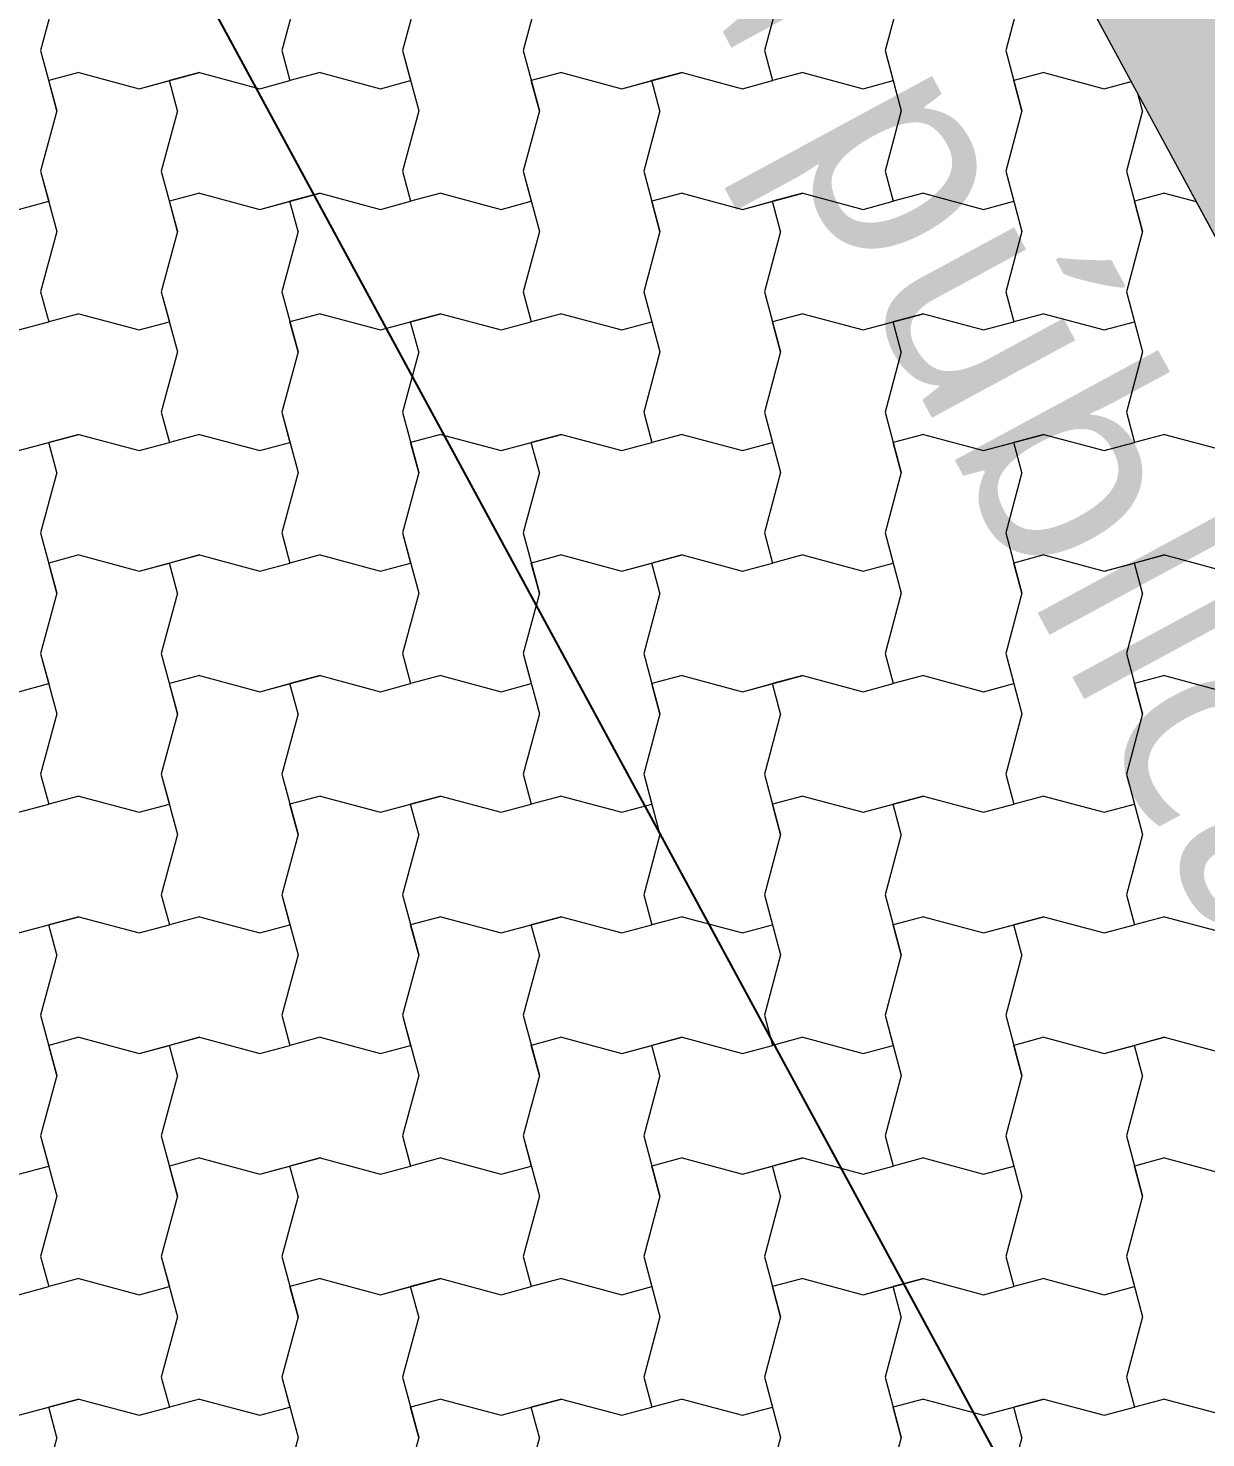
# Model space of a CAD drawing. Header units: metres. Extents: x -111189 to -108577, y -72951 to -72647.
# Drawn here: x -109757.867 to -109756.89, y -72927.772 to -72926.603 of the extents above; entities that cross this region are included whole.
import ezdxf

# ---------------------------------------------------------------- set-up
doc = ezdxf.new("R2010")
doc.units = ezdxf.units.M
doc.header["$MEASUREMENT"] = 0
doc.set_wipeout_variables(frame=1)
doc.linetypes.add('Wipeout_Contour', pattern=[1, 0, -1])
for name, color, linetype in [('00 - Muros - Pormenores', 7, 'Continuous'), ('02 - PASSEIOS', 7, 'Continuous'), ('07 - MUROS', 7, 'Continuous')]:
    doc.layers.add(name, color=color, linetype=linetype)
doc.styles.add('ESTILO_GERADO_2', font='malgunsl.ttf')
doc.styles.add('ESTILO_GERADO_3', font='AGENCYR.TTF')
doc.dimstyles.new('ESTILO_GERADO__2', dxfattribs={"dimtxt": 0.15, "dimasz": 0.057, "dimexe": 0.18, "dimexo": 0.05, "dimgap": 0, "dimtad": 1, "dimzin": 0, "dimdsep": 46, "dimtxsty": 'ESTILO_GERADO_3', "dimblk": 'ARROWHEAD_2', "dimblk1": 'ARROWHEAD_2', "dimblk2": 'ARROWHEAD_2', "dimcen": 0.09, "dimclrd": 7, "dimclre": 7, "dimclrt": 7, "dimadec": 0, "dimazin": 0, "dimtfac": 1, "dimtdec": 4, "dimtmove": 0, "dimatfit": 3, "dimfxl": 1, "dimtolj": 1, "dimtzin": 0, "dimarcsym": 0})

# ---------------------------------------------------------------- blocks, each defined once
blk = doc.blocks.new('*X25', base_point=(-110957.0649, -73026.2797))
at = {"layer": '02 - PASSEIOS', "color": 253, "linetype": 'Continuous', "lineweight": 9}
for p, q in [((-111175.4515, -72925.998), (-111175.4649, -72926.048)), ((-111175.2515, -72925.998), (-111175.2649, -72926.048)), ((-111175.1515, -72925.998), (-111175.1649, -72926.048)), ((-111175.1515, -72925.998), (-111175.1649, -72926.048)), ((-111175.0515, -72925.998), (-111175.0649, -72926.048)), ((-111174.8515, -72925.998), (-111174.8649, -72926.048)), ((-111174.7515, -72925.998), (-111174.7649, -72926.048)), ((-111174.7515, -72925.998), (-111174.7649, -72926.048)), ((-111174.6515, -72925.998), (-111174.6649, -72926.048)), ((-111175.4649, -72926.048), (-111175.4515, -72926.098)), ((-111175.2649, -72926.048), (-111175.2582, -72926.073)), ((-111175.1649, -72926.048), (-111175.1582, -72926.073)), ((-111175.1649, -72926.048), (-111175.1515, -72926.098)), ((-111175.0649, -72926.048), (-111175.0515, -72926.098)), ((-111174.8649, -72926.048), (-111174.8582, -72926.073)), ((-111174.7649, -72926.048), (-111174.7582, -72926.073)), ((-111174.7649, -72926.048), (-111174.7515, -72926.098)), ((-111174.6649, -72926.048), (-111174.6515, -72926.098)), ((-111175.4332, -72926.0663), (-111175.4582, -72926.073)), ((-111175.4332, -72926.0663), (-111175.4582, -72926.073)), ((-111175.4515, -72926.098), (-111175.4582, -72926.073)), ((-111175.4332, -72926.0663), (-111175.3832, -72926.0797)), ((-111175.4332, -72926.0663), (-111175.3832, -72926.0797)), ((-111175.3832, -72926.0797), (-111175.3332, -72926.0663)), ((-111175.3832, -72926.0797), (-111175.3582, -72926.073)), ((-111175.3332, -72926.0663), (-111175.3582, -72926.073)), ((-111175.3515, -72926.098), (-111175.3582, -72926.073)), ((-111175.3332, -72926.0663), (-111175.2832, -72926.0797)), ((-111175.3332, -72926.0663), (-111175.2832, -72926.0797)), ((-111175.2832, -72926.0797), (-111175.2582, -72926.073)), ((-111175.2832, -72926.0797), (-111175.2582, -72926.073)), ((-111175.2332, -72926.0663), (-111175.2582, -72926.073)), ((-111175.2332, -72926.0663), (-111175.1832, -72926.0797)), ((-111175.1832, -72926.0797), (-111175.1582, -72926.073)), ((-111175.0332, -72926.0663), (-111175.0582, -72926.073)), ((-111175.0332, -72926.0663), (-111175.0582, -72926.073)), ((-111175.0515, -72926.098), (-111175.0582, -72926.073)), ((-111175.0332, -72926.0663), (-111174.9832, -72926.0797)), ((-111175.0332, -72926.0663), (-111174.9832, -72926.0797)), ((-111174.9832, -72926.0797), (-111174.9332, -72926.0663)), ((-111174.9832, -72926.0797), (-111174.9582, -72926.073)), ((-111174.9332, -72926.0663), (-111174.9582, -72926.073)), ((-111174.9515, -72926.098), (-111174.9582, -72926.073)), ((-111174.9332, -72926.0663), (-111174.8832, -72926.0797)), ((-111174.9332, -72926.0663), (-111174.8832, -72926.0797)), ((-111174.8832, -72926.0797), (-111174.8582, -72926.073)), ((-111174.8832, -72926.0797), (-111174.8582, -72926.073)), ((-111174.8332, -72926.0663), (-111174.8582, -72926.073)), ((-111174.8332, -72926.0663), (-111174.7832, -72926.0797)), ((-111174.7832, -72926.0797), (-111174.7582, -72926.073)), ((-111174.6332, -72926.0663), (-111174.6582, -72926.073)), ((-111174.6332, -72926.0663), (-111174.6582, -72926.073)), ((-111174.6515, -72926.098), (-111174.6582, -72926.073)), ((-111174.6332, -72926.0663), (-111174.5832, -72926.0797)), ((-111174.6332, -72926.0663), (-111174.5832, -72926.0797)), ((-111174.5832, -72926.0797), (-111174.561, -72926.0738)), ((-111174.5832, -72926.0797), (-111174.561, -72926.0738)), ((-111174.5515, -72926.098), (-111174.5551, -72926.0847)), ((-111175.4515, -72926.098), (-111175.4649, -72926.148)), ((-111175.4515, -72926.098), (-111175.4649, -72926.148)), ((-111175.3515, -72926.098), (-111175.3649, -72926.148)), ((-111175.1515, -72926.098), (-111175.1649, -72926.148)), ((-111175.0515, -72926.098), (-111175.0649, -72926.148)), ((-111175.0515, -72926.098), (-111175.0649, -72926.148)), ((-111174.9515, -72926.098), (-111174.9649, -72926.148)), ((-111174.7515, -72926.098), (-111174.7649, -72926.148)), ((-111174.6515, -72926.098), (-111174.6649, -72926.148)), ((-111174.6515, -72926.098), (-111174.6649, -72926.148)), ((-111174.5515, -72926.098), (-111174.5649, -72926.148)), ((-111175.4649, -72926.148), (-111175.4582, -72926.173)), ((-111175.4649, -72926.148), (-111175.4515, -72926.198)), ((-111175.3649, -72926.148), (-111175.3515, -72926.198)), ((-111175.1649, -72926.148), (-111175.1582, -72926.173)), ((-111175.0649, -72926.148), (-111175.0582, -72926.173)), ((-111175.0649, -72926.148), (-111175.0515, -72926.198)), ((-111174.9649, -72926.148), (-111174.9515, -72926.198)), ((-111174.7649, -72926.148), (-111174.7582, -72926.173)), ((-111174.6649, -72926.148), (-111174.6582, -72926.173)), ((-111174.6649, -72926.148), (-111174.6515, -72926.198)), ((-111174.5649, -72926.148), (-111174.5515, -72926.198)), ((-111175.3332, -72926.1663), (-111175.3582, -72926.173)), ((-111175.3332, -72926.1663), (-111175.3582, -72926.173)), ((-111175.3332, -72926.1663), (-111175.2832, -72926.1797)), ((-111175.3332, -72926.1663), (-111175.2832, -72926.1797)), ((-111175.2832, -72926.1797), (-111175.2332, -72926.1663)), ((-111175.2332, -72926.1663), (-111175.2582, -72926.173)), ((-111175.2332, -72926.1663), (-111175.1832, -72926.1797)), ((-111175.2332, -72926.1663), (-111175.1832, -72926.1797)), ((-111175.1332, -72926.1663), (-111175.1582, -72926.173)), ((-111175.1332, -72926.1663), (-111175.0832, -72926.1797)), ((-111174.9332, -72926.1663), (-111174.9582, -72926.173)), ((-111174.9332, -72926.1663), (-111174.9582, -72926.173)), ((-111174.9332, -72926.1663), (-111174.8832, -72926.1797)), ((-111174.9332, -72926.1663), (-111174.8832, -72926.1797)), ((-111174.8832, -72926.1797), (-111174.8332, -72926.1663)), ((-111174.8332, -72926.1663), (-111174.8582, -72926.173)), ((-111174.8332, -72926.1663), (-111174.7832, -72926.1797)), ((-111174.8332, -72926.1663), (-111174.7832, -72926.1797)), ((-111174.7332, -72926.1663), (-111174.7582, -72926.173)), ((-111174.7332, -72926.1663), (-111174.6832, -72926.1797)), ((-111174.5332, -72926.1663), (-111174.5582, -72926.173)), ((-111174.5332, -72926.1663), (-111174.5582, -72926.173)), ((-111174.5332, -72926.1663), (-111174.507, -72926.1733)), ((-111174.5332, -72926.1663), (-111174.507, -72926.1733)), ((-111175.4832, -72926.1797), (-111175.4582, -72926.173)), ((-111175.3515, -72926.198), (-111175.3582, -72926.173)), ((-111175.2832, -72926.1797), (-111175.2582, -72926.173)), ((-111175.2515, -72926.198), (-111175.2582, -72926.173)), ((-111175.1832, -72926.1797), (-111175.1582, -72926.173)), ((-111175.1832, -72926.1797), (-111175.1582, -72926.173)), ((-111175.0832, -72926.1797), (-111175.0582, -72926.173)), ((-111174.9515, -72926.198), (-111174.9582, -72926.173)), ((-111174.8832, -72926.1797), (-111174.8582, -72926.173)), ((-111174.8515, -72926.198), (-111174.8582, -72926.173)), ((-111174.7832, -72926.1797), (-111174.7582, -72926.173)), ((-111174.7832, -72926.1797), (-111174.7582, -72926.173)), ((-111174.6832, -72926.1797), (-111174.6582, -72926.173)), ((-111174.5515, -72926.198), (-111174.5582, -72926.173)), ((-111175.4515, -72926.198), (-111175.4649, -72926.248)), ((-111175.3515, -72926.198), (-111175.3649, -72926.248)), ((-111175.3515, -72926.198), (-111175.3649, -72926.248)), ((-111175.2515, -72926.198), (-111175.2649, -72926.248)), ((-111175.0515, -72926.198), (-111175.0649, -72926.248)), ((-111174.9515, -72926.198), (-111174.9649, -72926.248)), ((-111174.9515, -72926.198), (-111174.9649, -72926.248)), ((-111174.8515, -72926.198), (-111174.8649, -72926.248)), ((-111174.6515, -72926.198), (-111174.6649, -72926.248)), ((-111174.5515, -72926.198), (-111174.5649, -72926.248)), ((-111174.5515, -72926.198), (-111174.5649, -72926.248)), ((-111175.4649, -72926.248), (-111175.4582, -72926.273)), ((-111175.3649, -72926.248), (-111175.3582, -72926.273)), ((-111175.3649, -72926.248), (-111175.3515, -72926.298)), ((-111175.2649, -72926.248), (-111175.2515, -72926.298)), ((-111175.0649, -72926.248), (-111175.0582, -72926.273)), ((-111174.9649, -72926.248), (-111174.9582, -72926.273)), ((-111174.9649, -72926.248), (-111174.9515, -72926.298)), ((-111174.8649, -72926.248), (-111174.8515, -72926.298)), ((-111174.6649, -72926.248), (-111174.6582, -72926.273)), ((-111174.5649, -72926.248), (-111174.5582, -72926.273)), ((-111174.5649, -72926.248), (-111174.5515, -72926.298)), ((-111175.4832, -72926.2797), (-111175.4582, -72926.273)), ((-111175.4832, -72926.2797), (-111175.4582, -72926.273)), ((-111175.4332, -72926.2663), (-111175.4582, -72926.273)), ((-111175.4332, -72926.2663), (-111175.3832, -72926.2797)), ((-111175.3832, -72926.2797), (-111175.3582, -72926.273)), ((-111175.2332, -72926.2663), (-111175.2582, -72926.273)), ((-111175.2332, -72926.2663), (-111175.2582, -72926.273)), ((-111175.2515, -72926.298), (-111175.2582, -72926.273)), ((-111175.2332, -72926.2663), (-111175.1832, -72926.2797)), ((-111175.2332, -72926.2663), (-111175.1832, -72926.2797)), ((-111175.1832, -72926.2797), (-111175.1332, -72926.2663)), ((-111175.1832, -72926.2797), (-111175.1582, -72926.273)), ((-111175.1332, -72926.2663), (-111175.1582, -72926.273)), ((-111175.1515, -72926.298), (-111175.1582, -72926.273)), ((-111175.1332, -72926.2663), (-111175.0832, -72926.2797)), ((-111175.1332, -72926.2663), (-111175.0832, -72926.2797)), ((-111175.0832, -72926.2797), (-111175.0582, -72926.273)), ((-111175.0832, -72926.2797), (-111175.0582, -72926.273)), ((-111175.0332, -72926.2663), (-111175.0582, -72926.273)), ((-111175.0332, -72926.2663), (-111174.9832, -72926.2797)), ((-111174.9832, -72926.2797), (-111174.9582, -72926.273)), ((-111174.8332, -72926.2663), (-111174.8582, -72926.273)), ((-111174.8332, -72926.2663), (-111174.8582, -72926.273)), ((-111174.8515, -72926.298), (-111174.8582, -72926.273)), ((-111174.8332, -72926.2663), (-111174.7832, -72926.2797)), ((-111174.8332, -72926.2663), (-111174.7832, -72926.2797)), ((-111174.7832, -72926.2797), (-111174.7332, -72926.2663)), ((-111174.7832, -72926.2797), (-111174.7582, -72926.273)), ((-111174.7332, -72926.2663), (-111174.7582, -72926.273)), ((-111174.7515, -72926.298), (-111174.7582, -72926.273)), ((-111174.7332, -72926.2663), (-111174.6832, -72926.2797)), ((-111174.7332, -72926.2663), (-111174.6832, -72926.2797)), ((-111174.6832, -72926.2797), (-111174.6582, -72926.273)), ((-111174.6832, -72926.2797), (-111174.6582, -72926.273)), ((-111174.6332, -72926.2663), (-111174.6582, -72926.273)), ((-111174.6332, -72926.2663), (-111174.5832, -72926.2797)), ((-111174.5832, -72926.2797), (-111174.5582, -72926.273)), ((-111175.3515, -72926.298), (-111175.3649, -72926.348)), ((-111175.2515, -72926.298), (-111175.2649, -72926.348)), ((-111175.2515, -72926.298), (-111175.2649, -72926.348)), ((-111175.1515, -72926.298), (-111175.1649, -72926.348)), ((-111174.9515, -72926.298), (-111174.9649, -72926.348)), ((-111174.8515, -72926.298), (-111174.8649, -72926.348)), ((-111174.8515, -72926.298), (-111174.8649, -72926.348)), ((-111174.7515, -72926.298), (-111174.7649, -72926.348)), ((-111174.5515, -72926.298), (-111174.5649, -72926.348)), ((-111175.3649, -72926.348), (-111175.3582, -72926.373)), ((-111175.2649, -72926.348), (-111175.2582, -72926.373)), ((-111175.2649, -72926.348), (-111175.2515, -72926.398)), ((-111175.1649, -72926.348), (-111175.1515, -72926.398)), ((-111174.9649, -72926.348), (-111174.9582, -72926.373)), ((-111174.8649, -72926.348), (-111174.8582, -72926.373)), ((-111174.8649, -72926.348), (-111174.8515, -72926.398)), ((-111174.7649, -72926.348), (-111174.7515, -72926.398)), ((-111174.5649, -72926.348), (-111174.5582, -72926.373)), ((-111175.4832, -72926.3797), (-111175.4332, -72926.3663)), ((-111175.4332, -72926.3663), (-111175.4582, -72926.373)), ((-111175.4332, -72926.3663), (-111175.3832, -72926.3797)), ((-111175.4332, -72926.3663), (-111175.3832, -72926.3797)), ((-111175.3332, -72926.3663), (-111175.3582, -72926.373)), ((-111175.3332, -72926.3663), (-111175.2832, -72926.3797)), ((-111175.1332, -72926.3663), (-111175.1582, -72926.373)), ((-111175.1332, -72926.3663), (-111175.1582, -72926.373)), ((-111175.1332, -72926.3663), (-111175.0832, -72926.3797)), ((-111175.1332, -72926.3663), (-111175.0832, -72926.3797)), ((-111175.0832, -72926.3797), (-111175.0332, -72926.3663)), ((-111175.0332, -72926.3663), (-111175.0582, -72926.373)), ((-111175.0332, -72926.3663), (-111174.9832, -72926.3797)), ((-111175.0332, -72926.3663), (-111174.9832, -72926.3797)), ((-111174.9332, -72926.3663), (-111174.9582, -72926.373)), ((-111174.9332, -72926.3663), (-111174.8832, -72926.3797)), ((-111174.7332, -72926.3663), (-111174.7582, -72926.373)), ((-111174.7332, -72926.3663), (-111174.7582, -72926.373)), ((-111174.7332, -72926.3663), (-111174.6832, -72926.3797)), ((-111174.7332, -72926.3663), (-111174.6832, -72926.3797)), ((-111174.6832, -72926.3797), (-111174.6332, -72926.3663)), ((-111174.6332, -72926.3663), (-111174.6582, -72926.373)), ((-111174.6332, -72926.3663), (-111174.5832, -72926.3797)), ((-111174.6332, -72926.3663), (-111174.5832, -72926.3797)), ((-111174.5332, -72926.3663), (-111174.5582, -72926.373)), ((-111174.5332, -72926.3663), (-111174.4832, -72926.3797)), ((-111175.4832, -72926.3797), (-111175.4582, -72926.373)), ((-111175.4515, -72926.398), (-111175.4582, -72926.373)), ((-111175.3832, -72926.3797), (-111175.3582, -72926.373)), ((-111175.3832, -72926.3797), (-111175.3582, -72926.373)), ((-111175.2832, -72926.3797), (-111175.2582, -72926.373)), ((-111175.1515, -72926.398), (-111175.1582, -72926.373)), ((-111175.0832, -72926.3797), (-111175.0582, -72926.373)), ((-111175.0515, -72926.398), (-111175.0582, -72926.373)), ((-111174.9832, -72926.3797), (-111174.9582, -72926.373)), ((-111174.9832, -72926.3797), (-111174.9582, -72926.373)), ((-111174.8832, -72926.3797), (-111174.8582, -72926.373)), ((-111174.7515, -72926.398), (-111174.7582, -72926.373)), ((-111174.6832, -72926.3797), (-111174.6582, -72926.373)), ((-111174.6515, -72926.398), (-111174.6582, -72926.373)), ((-111174.5832, -72926.3797), (-111174.5582, -72926.373)), ((-111174.5832, -72926.3797), (-111174.5582, -72926.373)), ((-111175.4515, -72926.398), (-111175.4649, -72926.448)), ((-111175.2515, -72926.398), (-111175.2649, -72926.448)), ((-111175.1515, -72926.398), (-111175.1649, -72926.448)), ((-111175.1515, -72926.398), (-111175.1649, -72926.448)), ((-111175.0515, -72926.398), (-111175.0649, -72926.448)), ((-111174.8515, -72926.398), (-111174.8649, -72926.448)), ((-111174.7515, -72926.398), (-111174.7649, -72926.448)), ((-111174.7515, -72926.398), (-111174.7649, -72926.448)), ((-111174.6515, -72926.398), (-111174.6649, -72926.448)), ((-111175.4649, -72926.448), (-111175.4515, -72926.498)), ((-111175.2649, -72926.448), (-111175.2582, -72926.473)), ((-111175.1649, -72926.448), (-111175.1582, -72926.473)), ((-111175.1649, -72926.448), (-111175.1515, -72926.498)), ((-111175.0649, -72926.448), (-111175.0515, -72926.498)), ((-111174.8649, -72926.448), (-111174.8582, -72926.473)), ((-111174.7649, -72926.448), (-111174.7582, -72926.473)), ((-111174.7649, -72926.448), (-111174.7515, -72926.498)), ((-111174.6649, -72926.448), (-111174.6515, -72926.498)), ((-111175.4332, -72926.4663), (-111175.4582, -72926.473)), ((-111175.4332, -72926.4663), (-111175.4582, -72926.473)), ((-111175.4515, -72926.498), (-111175.4582, -72926.473)), ((-111175.4332, -72926.4663), (-111175.3832, -72926.4797)), ((-111175.4332, -72926.4663), (-111175.3832, -72926.4797)), ((-111175.3832, -72926.4797), (-111175.3332, -72926.4663)), ((-111175.3832, -72926.4797), (-111175.3582, -72926.473)), ((-111175.3332, -72926.4663), (-111175.3582, -72926.473)), ((-111175.3515, -72926.498), (-111175.3582, -72926.473)), ((-111175.3332, -72926.4663), (-111175.2832, -72926.4797)), ((-111175.3332, -72926.4663), (-111175.2832, -72926.4797)), ((-111175.2832, -72926.4797), (-111175.2582, -72926.473)), ((-111175.2832, -72926.4797), (-111175.2582, -72926.473)), ((-111175.2332, -72926.4663), (-111175.2582, -72926.473)), ((-111175.2332, -72926.4663), (-111175.1832, -72926.4797)), ((-111175.1832, -72926.4797), (-111175.1582, -72926.473)), ((-111175.0332, -72926.4663), (-111175.0582, -72926.473)), ((-111175.0332, -72926.4663), (-111175.0582, -72926.473)), ((-111175.0515, -72926.498), (-111175.0582, -72926.473)), ((-111175.0332, -72926.4663), (-111174.9832, -72926.4797)), ((-111175.0332, -72926.4663), (-111174.9832, -72926.4797)), ((-111174.9832, -72926.4797), (-111174.9332, -72926.4663)), ((-111174.9832, -72926.4797), (-111174.9582, -72926.473)), ((-111174.9332, -72926.4663), (-111174.9582, -72926.473)), ((-111174.9515, -72926.498), (-111174.9582, -72926.473)), ((-111174.9332, -72926.4663), (-111174.8832, -72926.4797)), ((-111174.9332, -72926.4663), (-111174.8832, -72926.4797)), ((-111174.8832, -72926.4797), (-111174.8582, -72926.473)), ((-111174.8832, -72926.4797), (-111174.8582, -72926.473)), ((-111174.8332, -72926.4663), (-111174.8582, -72926.473)), ((-111174.8332, -72926.4663), (-111174.7832, -72926.4797)), ((-111174.7832, -72926.4797), (-111174.7582, -72926.473)), ((-111174.6332, -72926.4663), (-111174.6582, -72926.473)), ((-111174.6332, -72926.4663), (-111174.6582, -72926.473)), ((-111174.6515, -72926.498), (-111174.6582, -72926.473)), ((-111174.6332, -72926.4663), (-111174.5832, -72926.4797)), ((-111174.6332, -72926.4663), (-111174.5832, -72926.4797)), ((-111174.5832, -72926.4797), (-111174.5332, -72926.4663)), ((-111174.5832, -72926.4797), (-111174.5582, -72926.473)), ((-111174.5332, -72926.4663), (-111174.5582, -72926.473)), ((-111174.5515, -72926.498), (-111174.5582, -72926.473)), ((-111174.5332, -72926.4663), (-111174.4832, -72926.4797)), ((-111174.5332, -72926.4663), (-111174.4832, -72926.4797)), ((-111175.4515, -72926.498), (-111175.4649, -72926.548)), ((-111175.4515, -72926.498), (-111175.4649, -72926.548)), ((-111175.3515, -72926.498), (-111175.3649, -72926.548)), ((-111175.1515, -72926.498), (-111175.1649, -72926.548)), ((-111175.0515, -72926.498), (-111175.0649, -72926.548)), ((-111175.0515, -72926.498), (-111175.0649, -72926.548)), ((-111174.9515, -72926.498), (-111174.9649, -72926.548)), ((-111174.7515, -72926.498), (-111174.7649, -72926.548)), ((-111174.6515, -72926.498), (-111174.6649, -72926.548)), ((-111174.6515, -72926.498), (-111174.6649, -72926.548)), ((-111174.5515, -72926.498), (-111174.5649, -72926.548)), ((-111175.4649, -72926.548), (-111175.4582, -72926.573)), ((-111175.4649, -72926.548), (-111175.4515, -72926.598)), ((-111175.3649, -72926.548), (-111175.3515, -72926.598)), ((-111175.1649, -72926.548), (-111175.1582, -72926.573)), ((-111175.0649, -72926.548), (-111175.0582, -72926.573)), ((-111175.0649, -72926.548), (-111175.0515, -72926.598)), ((-111174.9649, -72926.548), (-111174.9515, -72926.598)), ((-111174.7649, -72926.548), (-111174.7582, -72926.573)), ((-111174.6649, -72926.548), (-111174.6582, -72926.573)), ((-111174.6649, -72926.548), (-111174.6515, -72926.598)), ((-111174.5649, -72926.548), (-111174.5515, -72926.598)), ((-111175.3332, -72926.5663), (-111175.3582, -72926.573)), ((-111175.3332, -72926.5663), (-111175.3582, -72926.573)), ((-111175.3332, -72926.5663), (-111175.2832, -72926.5797)), ((-111175.3332, -72926.5663), (-111175.2832, -72926.5797)), ((-111175.2832, -72926.5797), (-111175.2332, -72926.5663)), ((-111175.2332, -72926.5663), (-111175.2582, -72926.573)), ((-111175.2332, -72926.5663), (-111175.1832, -72926.5797)), ((-111175.2332, -72926.5663), (-111175.1832, -72926.5797)), ((-111175.1332, -72926.5663), (-111175.1582, -72926.573)), ((-111175.1332, -72926.5663), (-111175.0832, -72926.5797)), ((-111174.9332, -72926.5663), (-111174.9582, -72926.573)), ((-111174.9332, -72926.5663), (-111174.9582, -72926.573)), ((-111174.9332, -72926.5663), (-111174.8832, -72926.5797)), ((-111174.9332, -72926.5663), (-111174.8832, -72926.5797)), ((-111174.8832, -72926.5797), (-111174.8332, -72926.5663)), ((-111174.8332, -72926.5663), (-111174.8582, -72926.573)), ((-111174.8332, -72926.5663), (-111174.7832, -72926.5797)), ((-111174.8332, -72926.5663), (-111174.7832, -72926.5797)), ((-111174.7332, -72926.5663), (-111174.7582, -72926.573)), ((-111174.7332, -72926.5663), (-111174.6832, -72926.5797)), ((-111174.5332, -72926.5663), (-111174.5582, -72926.573)), ((-111174.5332, -72926.5663), (-111174.5582, -72926.573)), ((-111174.5332, -72926.5663), (-111174.4832, -72926.5797)), ((-111174.5332, -72926.5663), (-111174.4832, -72926.5797)), ((-111175.4832, -72926.5797), (-111175.4582, -72926.573)), ((-111175.3515, -72926.598), (-111175.3582, -72926.573)), ((-111175.2832, -72926.5797), (-111175.2582, -72926.573)), ((-111175.2515, -72926.598), (-111175.2582, -72926.573)), ((-111175.1832, -72926.5797), (-111175.1582, -72926.573)), ((-111175.1832, -72926.5797), (-111175.1582, -72926.573)), ((-111175.0832, -72926.5797), (-111175.0582, -72926.573)), ((-111174.9515, -72926.598), (-111174.9582, -72926.573)), ((-111174.8832, -72926.5797), (-111174.8582, -72926.573)), ((-111174.8515, -72926.598), (-111174.8582, -72926.573)), ((-111174.7832, -72926.5797), (-111174.7582, -72926.573)), ((-111174.7832, -72926.5797), (-111174.7582, -72926.573)), ((-111174.6832, -72926.5797), (-111174.6582, -72926.573)), ((-111174.5515, -72926.598), (-111174.5582, -72926.573)), ((-111175.4515, -72926.598), (-111175.4649, -72926.648)), ((-111175.3515, -72926.598), (-111175.3649, -72926.648)), ((-111175.3515, -72926.598), (-111175.3649, -72926.648)), ((-111175.2515, -72926.598), (-111175.2649, -72926.648)), ((-111175.0515, -72926.598), (-111175.0649, -72926.648)), ((-111174.9515, -72926.598), (-111174.9649, -72926.648)), ((-111174.9515, -72926.598), (-111174.9649, -72926.648)), ((-111174.8515, -72926.598), (-111174.8649, -72926.648)), ((-111174.6515, -72926.598), (-111174.6649, -72926.648)), ((-111174.5515, -72926.598), (-111174.5649, -72926.648)), ((-111174.5515, -72926.598), (-111174.5649, -72926.648)), ((-111175.4649, -72926.648), (-111175.4582, -72926.673)), ((-111175.3649, -72926.648), (-111175.3582, -72926.673)), ((-111175.3649, -72926.648), (-111175.3515, -72926.698)), ((-111175.2649, -72926.648), (-111175.2515, -72926.698)), ((-111175.0649, -72926.648), (-111175.0582, -72926.673)), ((-111174.9649, -72926.648), (-111174.9582, -72926.673)), ((-111174.9649, -72926.648), (-111174.9515, -72926.698)), ((-111174.8649, -72926.648), (-111174.8515, -72926.698)), ((-111174.6649, -72926.648), (-111174.6582, -72926.673)), ((-111174.5649, -72926.648), (-111174.5582, -72926.673)), ((-111174.5649, -72926.648), (-111174.5515, -72926.698)), ((-111175.4832, -72926.6797), (-111175.4582, -72926.673)), ((-111175.4832, -72926.6797), (-111175.4582, -72926.673)), ((-111175.4332, -72926.6663), (-111175.4582, -72926.673)), ((-111175.4332, -72926.6663), (-111175.3832, -72926.6797)), ((-111175.3832, -72926.6797), (-111175.3582, -72926.673)), ((-111175.2332, -72926.6663), (-111175.2582, -72926.673)), ((-111175.2332, -72926.6663), (-111175.2582, -72926.673)), ((-111175.2515, -72926.698), (-111175.2582, -72926.673)), ((-111175.2332, -72926.6663), (-111175.1832, -72926.6797)), ((-111175.2332, -72926.6663), (-111175.1832, -72926.6797)), ((-111175.1832, -72926.6797), (-111175.1332, -72926.6663)), ((-111175.1832, -72926.6797), (-111175.1582, -72926.673)), ((-111175.1332, -72926.6663), (-111175.1582, -72926.673)), ((-111175.1515, -72926.698), (-111175.1582, -72926.673)), ((-111175.1332, -72926.6663), (-111175.0832, -72926.6797)), ((-111175.1332, -72926.6663), (-111175.0832, -72926.6797)), ((-111175.0832, -72926.6797), (-111175.0582, -72926.673)), ((-111175.0832, -72926.6797), (-111175.0582, -72926.673)), ((-111175.0332, -72926.6663), (-111175.0582, -72926.673)), ((-111175.0332, -72926.6663), (-111174.9832, -72926.6797)), ((-111174.9832, -72926.6797), (-111174.9582, -72926.673)), ((-111174.8332, -72926.6663), (-111174.8582, -72926.673)), ((-111174.8332, -72926.6663), (-111174.8582, -72926.673)), ((-111174.8515, -72926.698), (-111174.8582, -72926.673)), ((-111174.8332, -72926.6663), (-111174.7832, -72926.6797)), ((-111174.8332, -72926.6663), (-111174.7832, -72926.6797)), ((-111174.7832, -72926.6797), (-111174.7332, -72926.6663)), ((-111174.7832, -72926.6797), (-111174.7582, -72926.673)), ((-111174.7332, -72926.6663), (-111174.7582, -72926.673)), ((-111174.7515, -72926.698), (-111174.7582, -72926.673)), ((-111174.7332, -72926.6663), (-111174.6832, -72926.6797)), ((-111174.7332, -72926.6663), (-111174.6832, -72926.6797)), ((-111174.6832, -72926.6797), (-111174.6582, -72926.673)), ((-111174.6832, -72926.6797), (-111174.6582, -72926.673)), ((-111174.6332, -72926.6663), (-111174.6582, -72926.673)), ((-111174.6332, -72926.6663), (-111174.5832, -72926.6797)), ((-111174.5832, -72926.6797), (-111174.5582, -72926.673)), ((-111175.3515, -72926.698), (-111175.3649, -72926.748)), ((-111175.2515, -72926.698), (-111175.2649, -72926.748)), ((-111175.2515, -72926.698), (-111175.2649, -72926.748)), ((-111175.1515, -72926.698), (-111175.1649, -72926.748)), ((-111174.9515, -72926.698), (-111174.9649, -72926.748)), ((-111174.8515, -72926.698), (-111174.8649, -72926.748)), ((-111174.8515, -72926.698), (-111174.8649, -72926.748)), ((-111174.7515, -72926.698), (-111174.7649, -72926.748)), ((-111174.5515, -72926.698), (-111174.5649, -72926.748)), ((-111175.3649, -72926.748), (-111175.3582, -72926.773)), ((-111175.2649, -72926.748), (-111175.2582, -72926.773)), ((-111175.2649, -72926.748), (-111175.2515, -72926.798)), ((-111175.1649, -72926.748), (-111175.1515, -72926.798)), ((-111174.9649, -72926.748), (-111174.9582, -72926.773)), ((-111174.8649, -72926.748), (-111174.8582, -72926.773)), ((-111174.8649, -72926.748), (-111174.8515, -72926.798)), ((-111174.7649, -72926.748), (-111174.7515, -72926.798)), ((-111174.5649, -72926.748), (-111174.5582, -72926.773)), ((-111175.4832, -72926.7797), (-111175.4332, -72926.7663)), ((-111175.4332, -72926.7663), (-111175.4582, -72926.773)), ((-111175.4332, -72926.7663), (-111175.3832, -72926.7797)), ((-111175.4332, -72926.7663), (-111175.3832, -72926.7797)), ((-111175.3332, -72926.7663), (-111175.3582, -72926.773)), ((-111175.3332, -72926.7663), (-111175.2832, -72926.7797)), ((-111175.1332, -72926.7663), (-111175.1582, -72926.773)), ((-111175.1332, -72926.7663), (-111175.1582, -72926.773)), ((-111175.1332, -72926.7663), (-111175.0832, -72926.7797)), ((-111175.1332, -72926.7663), (-111175.0832, -72926.7797)), ((-111175.0832, -72926.7797), (-111175.0332, -72926.7663)), ((-111175.0332, -72926.7663), (-111175.0582, -72926.773)), ((-111175.0332, -72926.7663), (-111174.9832, -72926.7797)), ((-111175.0332, -72926.7663), (-111174.9832, -72926.7797)), ((-111174.9332, -72926.7663), (-111174.9582, -72926.773)), ((-111174.9332, -72926.7663), (-111174.8832, -72926.7797)), ((-111174.7332, -72926.7663), (-111174.7582, -72926.773)), ((-111174.7332, -72926.7663), (-111174.7582, -72926.773)), ((-111174.7332, -72926.7663), (-111174.6832, -72926.7797)), ((-111174.7332, -72926.7663), (-111174.6832, -72926.7797)), ((-111174.6832, -72926.7797), (-111174.6332, -72926.7663)), ((-111174.6332, -72926.7663), (-111174.6582, -72926.773)), ((-111174.6332, -72926.7663), (-111174.5832, -72926.7797)), ((-111174.6332, -72926.7663), (-111174.5832, -72926.7797)), ((-111174.5332, -72926.7663), (-111174.5582, -72926.773)), ((-111174.5332, -72926.7663), (-111174.4832, -72926.7797)), ((-111175.4832, -72926.7797), (-111175.4582, -72926.773)), ((-111175.4515, -72926.798), (-111175.4582, -72926.773)), ((-111175.3832, -72926.7797), (-111175.3582, -72926.773)), ((-111175.3832, -72926.7797), (-111175.3582, -72926.773)), ((-111175.2832, -72926.7797), (-111175.2582, -72926.773)), ((-111175.1515, -72926.798), (-111175.1582, -72926.773)), ((-111175.0832, -72926.7797), (-111175.0582, -72926.773)), ((-111175.0515, -72926.798), (-111175.0582, -72926.773)), ((-111174.9832, -72926.7797), (-111174.9582, -72926.773)), ((-111174.9832, -72926.7797), (-111174.9582, -72926.773)), ((-111174.8832, -72926.7797), (-111174.8582, -72926.773)), ((-111174.7515, -72926.798), (-111174.7582, -72926.773)), ((-111174.6832, -72926.7797), (-111174.6582, -72926.773)), ((-111174.6515, -72926.798), (-111174.6582, -72926.773)), ((-111174.5832, -72926.7797), (-111174.5582, -72926.773)), ((-111174.5832, -72926.7797), (-111174.5582, -72926.773)), ((-111175.4515, -72926.798), (-111175.4649, -72926.848)), ((-111175.2515, -72926.798), (-111175.2649, -72926.848)), ((-111175.1515, -72926.798), (-111175.1649, -72926.848)), ((-111175.1515, -72926.798), (-111175.1649, -72926.848)), ((-111175.0515, -72926.798), (-111175.0649, -72926.848)), ((-111174.8515, -72926.798), (-111174.8649, -72926.848)), ((-111174.7515, -72926.798), (-111174.7649, -72926.848)), ((-111174.7515, -72926.798), (-111174.7649, -72926.848)), ((-111174.6515, -72926.798), (-111174.6649, -72926.848)), ((-111175.4649, -72926.848), (-111175.4515, -72926.898)), ((-111175.2649, -72926.848), (-111175.2582, -72926.873)), ((-111175.1649, -72926.848), (-111175.1582, -72926.873)), ((-111175.1649, -72926.848), (-111175.1515, -72926.898)), ((-111175.0649, -72926.848), (-111175.0515, -72926.898)), ((-111174.8649, -72926.848), (-111174.8582, -72926.873)), ((-111174.7649, -72926.848), (-111174.7582, -72926.873)), ((-111174.7649, -72926.848), (-111174.7515, -72926.898)), ((-111174.6649, -72926.848), (-111174.6515, -72926.898)), ((-111175.4332, -72926.8663), (-111175.4582, -72926.873)), ((-111175.4332, -72926.8663), (-111175.4582, -72926.873)), ((-111175.4332, -72926.8663), (-111175.3832, -72926.8797)), ((-111175.4332, -72926.8663), (-111175.3832, -72926.8797)), ((-111175.3832, -72926.8797), (-111175.3332, -72926.8663)), ((-111175.3332, -72926.8663), (-111175.3582, -72926.873)), ((-111175.3332, -72926.8663), (-111175.2832, -72926.8797)), ((-111175.3332, -72926.8663), (-111175.2832, -72926.8797)), ((-111175.2332, -72926.8663), (-111175.2582, -72926.873)), ((-111175.2332, -72926.8663), (-111175.1832, -72926.8797)), ((-111175.0332, -72926.8663), (-111175.0582, -72926.873)), ((-111175.0332, -72926.8663), (-111175.0582, -72926.873)), ((-111175.0332, -72926.8663), (-111174.9832, -72926.8797)), ((-111175.0332, -72926.8663), (-111174.9832, -72926.8797)), ((-111174.9832, -72926.8797), (-111174.9332, -72926.8663)), ((-111174.9332, -72926.8663), (-111174.9582, -72926.873)), ((-111174.9332, -72926.8663), (-111174.8832, -72926.8797)), ((-111174.9332, -72926.8663), (-111174.8832, -72926.8797)), ((-111174.8332, -72926.8663), (-111174.8582, -72926.873)), ((-111174.8332, -72926.8663), (-111174.7832, -72926.8797)), ((-111174.6332, -72926.8663), (-111174.6582, -72926.873)), ((-111174.6332, -72926.8663), (-111174.6582, -72926.873)), ((-111174.6332, -72926.8663), (-111174.5832, -72926.8797)), ((-111174.6332, -72926.8663), (-111174.5832, -72926.8797)), ((-111174.5832, -72926.8797), (-111174.5332, -72926.8663)), ((-111174.5332, -72926.8663), (-111174.5582, -72926.873)), ((-111174.5332, -72926.8663), (-111174.4832, -72926.8797)), ((-111174.5332, -72926.8663), (-111174.4832, -72926.8797)), ((-111175.4515, -72926.898), (-111175.4582, -72926.873)), ((-111175.3832, -72926.8797), (-111175.3582, -72926.873)), ((-111175.3515, -72926.898), (-111175.3582, -72926.873)), ((-111175.2832, -72926.8797), (-111175.2582, -72926.873)), ((-111175.2832, -72926.8797), (-111175.2582, -72926.873)), ((-111175.1832, -72926.8797), (-111175.1582, -72926.873)), ((-111175.0515, -72926.898), (-111175.0582, -72926.873)), ((-111174.9832, -72926.8797), (-111174.9582, -72926.873)), ((-111174.9515, -72926.898), (-111174.9582, -72926.873)), ((-111174.8832, -72926.8797), (-111174.8582, -72926.873)), ((-111174.8832, -72926.8797), (-111174.8582, -72926.873)), ((-111174.7832, -72926.8797), (-111174.7582, -72926.873)), ((-111174.6515, -72926.898), (-111174.6582, -72926.873)), ((-111174.5832, -72926.8797), (-111174.5582, -72926.873)), ((-111174.5515, -72926.898), (-111174.5582, -72926.873)), ((-111175.4515, -72926.898), (-111175.4649, -72926.948)), ((-111175.4515, -72926.898), (-111175.4649, -72926.948)), ((-111175.3515, -72926.898), (-111175.3649, -72926.948)), ((-111175.1515, -72926.898), (-111175.1649, -72926.948)), ((-111175.0515, -72926.898), (-111175.0649, -72926.948)), ((-111175.0515, -72926.898), (-111175.0649, -72926.948)), ((-111174.9515, -72926.898), (-111174.9649, -72926.948)), ((-111174.7515, -72926.898), (-111174.7649, -72926.948)), ((-111174.6515, -72926.898), (-111174.6649, -72926.948)), ((-111174.6515, -72926.898), (-111174.6649, -72926.948)), ((-111174.5515, -72926.898), (-111174.5649, -72926.948)), ((-111175.4649, -72926.948), (-111175.4582, -72926.973)), ((-111175.4649, -72926.948), (-111175.4515, -72926.998)), ((-111175.3649, -72926.948), (-111175.3515, -72926.998)), ((-111175.1649, -72926.948), (-111175.1582, -72926.973)), ((-111175.0649, -72926.948), (-111175.0582, -72926.973)), ((-111175.0649, -72926.948), (-111175.0515, -72926.998)), ((-111174.9649, -72926.948), (-111174.9515, -72926.998)), ((-111174.7649, -72926.948), (-111174.7582, -72926.973)), ((-111174.6649, -72926.948), (-111174.6582, -72926.973)), ((-111174.6649, -72926.948), (-111174.6515, -72926.998)), ((-111174.5649, -72926.948), (-111174.5515, -72926.998)), ((-111175.4832, -72926.9797), (-111175.4582, -72926.973)), ((-111175.3332, -72926.9663), (-111175.3582, -72926.973)), ((-111175.3332, -72926.9663), (-111175.3582, -72926.973)), ((-111175.3515, -72926.998), (-111175.3582, -72926.973)), ((-111175.3332, -72926.9663), (-111175.2832, -72926.9797)), ((-111175.3332, -72926.9663), (-111175.2832, -72926.9797)), ((-111175.2832, -72926.9797), (-111175.2332, -72926.9663)), ((-111175.2832, -72926.9797), (-111175.2582, -72926.973)), ((-111175.2332, -72926.9663), (-111175.2582, -72926.973)), ((-111175.2515, -72926.998), (-111175.2582, -72926.973)), ((-111175.2332, -72926.9663), (-111175.1832, -72926.9797)), ((-111175.2332, -72926.9663), (-111175.1832, -72926.9797)), ((-111175.1832, -72926.9797), (-111175.1582, -72926.973)), ((-111175.1832, -72926.9797), (-111175.1582, -72926.973)), ((-111175.1332, -72926.9663), (-111175.1582, -72926.973)), ((-111175.1332, -72926.9663), (-111175.0832, -72926.9797)), ((-111175.0832, -72926.9797), (-111175.0582, -72926.973)), ((-111174.9332, -72926.9663), (-111174.9582, -72926.973)), ((-111174.9332, -72926.9663), (-111174.9582, -72926.973)), ((-111174.9515, -72926.998), (-111174.9582, -72926.973)), ((-111174.9332, -72926.9663), (-111174.8832, -72926.9797)), ((-111174.9332, -72926.9663), (-111174.8832, -72926.9797)), ((-111174.8832, -72926.9797), (-111174.8332, -72926.9663)), ((-111174.8832, -72926.9797), (-111174.8582, -72926.973)), ((-111174.8332, -72926.9663), (-111174.8582, -72926.973)), ((-111174.8515, -72926.998), (-111174.8582, -72926.973)), ((-111174.8332, -72926.9663), (-111174.7832, -72926.9797)), ((-111174.8332, -72926.9663), (-111174.7832, -72926.9797)), ((-111174.7832, -72926.9797), (-111174.7582, -72926.973)), ((-111174.7832, -72926.9797), (-111174.7582, -72926.973)), ((-111174.7332, -72926.9663), (-111174.7582, -72926.973)), ((-111174.7332, -72926.9663), (-111174.6832, -72926.9797)), ((-111174.6832, -72926.9797), (-111174.6582, -72926.973)), ((-111174.5332, -72926.9663), (-111174.5582, -72926.973)), ((-111174.5332, -72926.9663), (-111174.5582, -72926.973)), ((-111174.5515, -72926.998), (-111174.5582, -72926.973)), ((-111174.5332, -72926.9663), (-111174.4832, -72926.9797)), ((-111174.5332, -72926.9663), (-111174.4832, -72926.9797)), ((-111175.4515, -72926.998), (-111175.4649, -72927.048)), ((-111175.3515, -72926.998), (-111175.3649, -72927.048)), ((-111175.3515, -72926.998), (-111175.3649, -72927.048)), ((-111175.2515, -72926.998), (-111175.2649, -72927.048)), ((-111175.0515, -72926.998), (-111175.0649, -72927.048)), ((-111174.9515, -72926.998), (-111174.9649, -72927.048)), ((-111174.9515, -72926.998), (-111174.9649, -72927.048)), ((-111174.8515, -72926.998), (-111174.8649, -72927.048)), ((-111174.6515, -72926.998), (-111174.6649, -72927.048)), ((-111174.5515, -72926.998), (-111174.5649, -72927.048)), ((-111174.5515, -72926.998), (-111174.5649, -72927.048)), ((-111175.4649, -72927.048), (-111175.4582, -72927.073)), ((-111175.3649, -72927.048), (-111175.3582, -72927.073)), ((-111175.3649, -72927.048), (-111175.3515, -72927.098)), ((-111175.2649, -72927.048), (-111175.2515, -72927.098)), ((-111175.0649, -72927.048), (-111175.0582, -72927.073)), ((-111174.9649, -72927.048), (-111174.9582, -72927.073)), ((-111174.9649, -72927.048), (-111174.9515, -72927.098)), ((-111174.8649, -72927.048), (-111174.8515, -72927.098)), ((-111174.6649, -72927.048), (-111174.6582, -72927.073)), ((-111174.5649, -72927.048), (-111174.5582, -72927.073)), ((-111174.5649, -72927.048), (-111174.5515, -72927.098)), ((-111175.4332, -72927.0663), (-111175.4582, -72927.073)), ((-111175.4332, -72927.0663), (-111175.3832, -72927.0797)), ((-111175.2332, -72927.0663), (-111175.2582, -72927.073)), ((-111175.2332, -72927.0663), (-111175.2582, -72927.073)), ((-111175.2332, -72927.0663), (-111175.1832, -72927.0797)), ((-111175.2332, -72927.0663), (-111175.1832, -72927.0797)), ((-111175.1832, -72927.0797), (-111175.1332, -72927.0663)), ((-111175.1332, -72927.0663), (-111175.1582, -72927.073)), ((-111175.1332, -72927.0663), (-111175.0832, -72927.0797)), ((-111175.1332, -72927.0663), (-111175.0832, -72927.0797)), ((-111175.0332, -72927.0663), (-111175.0582, -72927.073)), ((-111175.0332, -72927.0663), (-111174.9832, -72927.0797)), ((-111174.8332, -72927.0663), (-111174.8582, -72927.073)), ((-111174.8332, -72927.0663), (-111174.8582, -72927.073)), ((-111174.8332, -72927.0663), (-111174.7832, -72927.0797)), ((-111174.8332, -72927.0663), (-111174.7832, -72927.0797)), ((-111174.7832, -72927.0797), (-111174.7332, -72927.0663)), ((-111174.7332, -72927.0663), (-111174.7582, -72927.073)), ((-111174.7332, -72927.0663), (-111174.6832, -72927.0797)), ((-111174.7332, -72927.0663), (-111174.6832, -72927.0797)), ((-111174.6332, -72927.0663), (-111174.6582, -72927.073)), ((-111174.6332, -72927.0663), (-111174.5832, -72927.0797)), ((-111175.4832, -72927.0797), (-111175.4582, -72927.073)), ((-111175.4832, -72927.0797), (-111175.4582, -72927.073)), ((-111175.3832, -72927.0797), (-111175.3582, -72927.073)), ((-111175.2515, -72927.098), (-111175.2582, -72927.073)), ((-111175.1832, -72927.0797), (-111175.1582, -72927.073)), ((-111175.1515, -72927.098), (-111175.1582, -72927.073)), ((-111175.0832, -72927.0797), (-111175.0582, -72927.073)), ((-111175.0832, -72927.0797), (-111175.0582, -72927.073)), ((-111174.9832, -72927.0797), (-111174.9582, -72927.073)), ((-111174.8515, -72927.098), (-111174.8582, -72927.073)), ((-111174.7832, -72927.0797), (-111174.7582, -72927.073)), ((-111174.7515, -72927.098), (-111174.7582, -72927.073)), ((-111174.6832, -72927.0797), (-111174.6582, -72927.073)), ((-111174.6832, -72927.0797), (-111174.6582, -72927.073)), ((-111174.5832, -72927.0797), (-111174.5582, -72927.073)), ((-111175.3515, -72927.098), (-111175.3649, -72927.148)), ((-111175.2515, -72927.098), (-111175.2649, -72927.148)), ((-111175.2515, -72927.098), (-111175.2649, -72927.148)), ((-111175.1515, -72927.098), (-111175.1649, -72927.148)), ((-111174.9515, -72927.098), (-111174.9649, -72927.148)), ((-111174.8515, -72927.098), (-111174.8649, -72927.148)), ((-111174.8515, -72927.098), (-111174.8649, -72927.148)), ((-111174.7515, -72927.098), (-111174.7649, -72927.148)), ((-111174.5515, -72927.098), (-111174.5649, -72927.148)), ((-111175.3649, -72927.148), (-111175.3582, -72927.173)), ((-111175.2649, -72927.148), (-111175.2582, -72927.173)), ((-111175.2649, -72927.148), (-111175.2515, -72927.198)), ((-111175.1649, -72927.148), (-111175.1515, -72927.198)), ((-111174.9649, -72927.148), (-111174.9582, -72927.173)), ((-111174.8649, -72927.148), (-111174.8582, -72927.173)), ((-111174.8649, -72927.148), (-111174.8515, -72927.198)), ((-111174.7649, -72927.148), (-111174.7515, -72927.198)), ((-111174.5649, -72927.148), (-111174.5582, -72927.173)), ((-111175.4832, -72927.1797), (-111175.4332, -72927.1663)), ((-111175.4832, -72927.1797), (-111175.4582, -72927.173)), ((-111175.4332, -72927.1663), (-111175.4582, -72927.173)), ((-111175.4515, -72927.198), (-111175.4582, -72927.173)), ((-111175.4332, -72927.1663), (-111175.3832, -72927.1797)), ((-111175.4332, -72927.1663), (-111175.3832, -72927.1797)), ((-111175.3832, -72927.1797), (-111175.3582, -72927.173)), ((-111175.3832, -72927.1797), (-111175.3582, -72927.173)), ((-111175.3332, -72927.1663), (-111175.3582, -72927.173)), ((-111175.3332, -72927.1663), (-111175.2832, -72927.1797)), ((-111175.2832, -72927.1797), (-111175.2582, -72927.173)), ((-111175.1332, -72927.1663), (-111175.1582, -72927.173)), ((-111175.1332, -72927.1663), (-111175.1582, -72927.173)), ((-111175.1515, -72927.198), (-111175.1582, -72927.173)), ((-111175.1332, -72927.1663), (-111175.0832, -72927.1797)), ((-111175.1332, -72927.1663), (-111175.0832, -72927.1797)), ((-111175.0832, -72927.1797), (-111175.0332, -72927.1663)), ((-111175.0832, -72927.1797), (-111175.0582, -72927.173)), ((-111175.0332, -72927.1663), (-111175.0582, -72927.173)), ((-111175.0515, -72927.198), (-111175.0582, -72927.173)), ((-111175.0332, -72927.1663), (-111174.9832, -72927.1797)), ((-111175.0332, -72927.1663), (-111174.9832, -72927.1797)), ((-111174.9832, -72927.1797), (-111174.9582, -72927.173)), ((-111174.9832, -72927.1797), (-111174.9582, -72927.173)), ((-111174.9332, -72927.1663), (-111174.9582, -72927.173)), ((-111174.9332, -72927.1663), (-111174.8832, -72927.1797)), ((-111174.8832, -72927.1797), (-111174.8582, -72927.173)), ((-111174.7332, -72927.1663), (-111174.7582, -72927.173)), ((-111174.7332, -72927.1663), (-111174.7582, -72927.173)), ((-111174.7515, -72927.198), (-111174.7582, -72927.173)), ((-111174.7332, -72927.1663), (-111174.6832, -72927.1797)), ((-111174.7332, -72927.1663), (-111174.6832, -72927.1797)), ((-111174.6832, -72927.1797), (-111174.6332, -72927.1663)), ((-111174.6832, -72927.1797), (-111174.6582, -72927.173)), ((-111174.6332, -72927.1663), (-111174.6582, -72927.173)), ((-111174.6515, -72927.198), (-111174.6582, -72927.173)), ((-111174.6332, -72927.1663), (-111174.5832, -72927.1797)), ((-111174.6332, -72927.1663), (-111174.5832, -72927.1797)), ((-111174.5832, -72927.1797), (-111174.5582, -72927.173)), ((-111174.5832, -72927.1797), (-111174.5582, -72927.173)), ((-111174.5332, -72927.1663), (-111174.5582, -72927.173)), ((-111174.5332, -72927.1663), (-111174.4832, -72927.1797)), ((-111175.4515, -72927.198), (-111175.4649, -72927.248)), ((-111175.2515, -72927.198), (-111175.2649, -72927.248)), ((-111175.1515, -72927.198), (-111175.1649, -72927.248)), ((-111175.1515, -72927.198), (-111175.1649, -72927.248)), ((-111175.0515, -72927.198), (-111175.0649, -72927.248)), ((-111174.8515, -72927.198), (-111174.8649, -72927.248)), ((-111174.7515, -72927.198), (-111174.7649, -72927.248)), ((-111174.7515, -72927.198), (-111174.7649, -72927.248)), ((-111174.6515, -72927.198), (-111174.6649, -72927.248))]:
    blk.add_line(p, q, dxfattribs=at)
blk = doc.blocks.new('Malha_8_1', base_point=(-111182.45, -72914.5203))
at = {"color": 254, "linetype": 'Wipeout_Contour', "lineweight": 0, "ltscale": 1861428.278801215}
blk.add_wipeout([(-111182.45, -72914.5203), (-111181.1398, -72916.9324), (-111179.283, -72920.3506), (-111178.6992, -72921.4255), (-111173.1932, -72931.5618), (-111171.3979, -72934.867), (-111163.9365, -72948.6033), (-111162.5896, -72948.18), (-111170.1617, -72934.1975), (-111171.9536, -72930.8885), (-111177.4458, -72920.7467), (-111178.0283, -72919.6711), (-111179.8807, -72916.2505), (-111181.0503, -72914.0907)], dxfattribs=at).dxf.layer = '02 - PASSEIOS'
at = {"layer": '02 - PASSEIOS', "color": 7, "linetype": 'Continuous', "lineweight": 13, "flags": 128}
blk.add_lwpolyline([(-111182.45, -72914.5203), (-111181.0503, -72914.0907), (-111179.8807, -72916.2505), (-111178.0283, -72919.6711), (-111177.4458, -72920.7467), (-111171.9536, -72930.8885), (-111170.1617, -72934.1975), (-111162.5896, -72948.18), (-111163.9365, -72948.6033), (-111171.3979, -72934.867), (-111173.1932, -72931.5618), (-111178.6992, -72921.4255), (-111179.283, -72920.3506), (-111181.1398, -72916.9324)], close=True, dxfattribs=at)
at = {"layer": '02 - PASSEIOS', "color": 7, "lineweight": 13}
blk.add_blockref('*X25', (-110957.0649, -73026.2797), dxfattribs=at)
blk = doc.blocks.new('Malha_9_1', base_point=(-111177.2612, -72920.6677))
at = {"layer": '07 - MUROS', "linetype": 'Continuous', "lineweight": 0}
blk.add_hatch(color=250, dxfattribs=at).paths.add_polyline_path([(-111177.2612, -72920.6677), (-111177.4369, -72920.7633), (-111170.2586, -72934.0184), (-111170.0645, -72933.957)])
at = {"layer": '07 - MUROS', "color": 7, "linetype": 'Continuous', "lineweight": 13, "flags": 128}
blk.add_lwpolyline([(-111177.2612, -72920.6677), (-111177.4369, -72920.7633), (-111170.2586, -72934.0184), (-111170.0645, -72933.957)], close=True, dxfattribs=at)
blk = doc.blocks.new('ARROWHEAD_2')
at = {"color": 0, "linetype": 'Continuous', "lineweight": 0}
for p, q in [((-0.378, -0.655), (0.378, 0.655)), ((0, 0), (-1, 0))]:
    blk.add_line(p, q, dxfattribs=at)
blk = doc.blocks.new('*D3301')
at = {"layer": '00 - Muros - Pormenores', "color": 7, "linetype": 'Continuous', "lineweight": -2, "transparency": 16777216}
for p, q in [((-109759.8722, -72921.3609), (-109760.5497, -72921.7278)), ((-109760.3643, -72921.6922), (-109756.8263, -72928.2254)), ((-109753.2404, -72934.847), (-109756.6852, -72928.4859)), ((-109752.694, -72934.616), (-109753.3715, -72934.9829))]:
    blk.add_line(p, q, dxfattribs=at)
at = {"layer": 'Defpoints', "color": 0, "linetype": 'Continuous', "transparency": 16777216}
for p in [(-109759.8283, -72921.3371), (-109752.65, -72934.5922), (-109753.2133, -72934.8972)]:
    blk.add_point(p, dxfattribs=at)
at = {"layer": '00 - Muros - Pormenores', "color": 7, "linetype": 'Continuous', "lineweight": -2, "transparency": 16777216, "xscale": 0.05700000000000001, "yscale": 0.05700000000000001, "zscale": 0.05700000000000001}
for p, rotation in [((-109760.3914, -72921.6421), 118.4372769105561), ((-109753.2133, -72934.8972), 298.4372769105561)]:
    blk.add_blockref('ARROWHEAD_2', p, dxfattribs=dict(at, rotation=rotation))
at = {"layer": '00 - Muros - Pormenores', "color": 7, "linetype": 'Continuous', "lineweight": 5, "transparency": 16777216, "insert": (-109756.7558, -72928.3556), "char_height": 0.15, "attachment_point": 5, "rotation": 298.4373, "style": 'ESTILO_GERADO_3'}
blk.add_mtext('\\A1;15.07', dxfattribs=at)
blk = doc.blocks.new('Alçado_5_1', base_point=(-111181.4997, -72914.2286))
at = {"layer": '00 - Muros - Pormenores', "color": 7, "lineweight": 5, "insert": (-111174.5273, -72926.8467), "char_height": 0.18, "attachment_point": 9, "rotation": 298.4376, "style": 'ESTILO_GERADO_2'}
blk.add_mtext('\\A1;{\\pqr;\\pt0;\\fMalgun Gothic Semilight|b0|i0|c0|p0;\\W1.000000;Alçado - Muro 1 - Confinante com a via pública}', dxfattribs=at)

msp = doc.modelspace()

# ---------------------------------------------------------------- block references
at = {"layer": '02 - PASSEIOS', "color": 7, "lineweight": 13}
msp.add_blockref('Malha_8_1', (-109764.8414, -72915.0941), dxfattribs=at)

# ---------------------------------------------------------------- next in the draw order: block references
at = {"layer": '00 - Muros - Pormenores', "color": 253, "lineweight": 13}
msp.add_blockref('Alçado_5_1', (-109763.8911, -72914.8024), dxfattribs=at)
at = {"layer": '07 - MUROS', "color": 7, "lineweight": 13}
msp.add_blockref('Malha_9_1', (-109759.6526, -72921.2415), dxfattribs=at)

# ---------------------------------------------------------------- next in the draw order: dimensions: what is measured, and where the dimension line sits
at = {"layer": '00 - Muros - Pormenores', "color": 7, "linetype": 'Continuous', "lineweight": 5}
dim = msp.add_linear_dim(base=(-109753.2133, -72934.8972), p1=(-109759.8283, -72921.3371), p2=(-109752.65, -72934.5922), angle=298.4373, dimstyle='ESTILO_GERADO__2', dxfattribs=at)
dim.commit()
dim.dimension.update_dxf_attribs({"geometry": '*D3301', "text_midpoint": (-109756.7558, -72928.3556), "dimtype": 160, "text_rotation": 298.4373})

doc.saveas('drawing.dxf')
